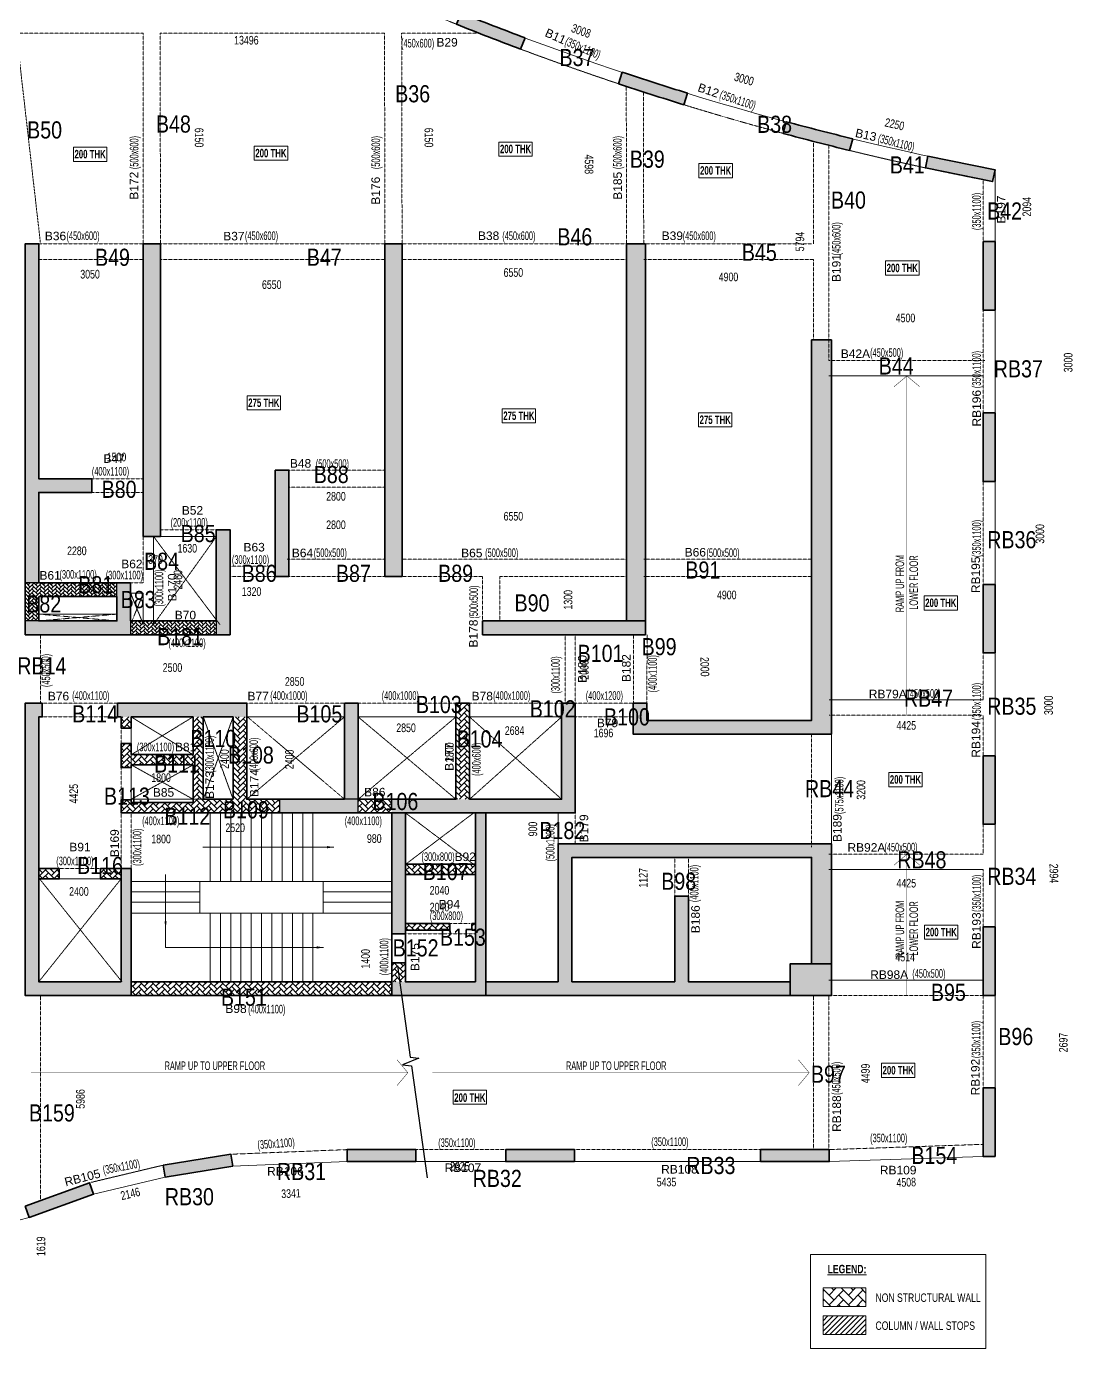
# Model space of a CAD drawing. Header units: millimetres. Extents: x -45 to 72125, y 621 to 63734.
# Drawn here: x 41604 to 72125, y 4442 to 43017 of the extents above; entities that cross this region are included whole.
import ezdxf
from ezdxf.enums import TextEntityAlignment as Align

# ---------------------------------------------------------------- set-up
doc = ezdxf.new("R2010")
doc.units = ezdxf.units.MM
doc.linetypes.add('HIDDEN', pattern=[0.375, 0.25, -0.125])
for name, color, linetype, lineweight in [('A-ANNO-DIMS', 8, 'Continuous', 15), ('A-DETL-MISC', 35, 'Continuous', 15), ('A-FLOR-IDEN', 11, 'Continuous', 9), ('A-HIDD-ABVE', 8, 'HIDDEN', 20), ('G-ANNO-TEXT', 231, 'Continuous', 9), ('S-BEAM', 7, 'Continuous', 18), ('S-BEAM-IDEN', 2, 'Continuous', 9), ('S-COL HATCH', 9, 'Continuous', 0), ('S-COLS', 5, 'Continuous', 35)]:
    doc.layers.add(name, color=color, linetype=linetype, lineweight=lineweight)
for name, color, linetype in [('Abhinav working', 6, 'Continuous'), ('Beam Nos', 7, 'Continuous'), ('changes', 7, 'Continuous'), ('SUNK SLAB', 8, 'Continuous')]:
    doc.layers.add(name, color=color, linetype=linetype)
doc.styles.add('Dim.s & Anno.(Misc.)', font='ARIALN.TTF')
doc.styles.add('SC-BBS1', font='SansSerif')
doc.styles.add('SOBHA', font='swisscl.ttf')
doc.styles.add('Swis721 LtCn BT', font='swisscl.ttf', dxfattribs={"width": 0.9, "height": 233.355162})
doc.styles.add('Swis721 LtCn BT_2', font='swisscl.ttf', dxfattribs={"height": 244.992296})
doc.styles.add('Swis721 LtCn BT_B', font='', dxfattribs={"width": 0.9, "height": 246.918336})
doc.styles.get('Swis721 LtCn BT_B').set_extended_font_data('Swis721 LtCn BT', bold=True)
doc.dimstyles.new('A-GFC-100', dxfattribs={"dimscale": 100, "dimtxt": 1.75, "dimasz": 1.5, "dimexe": 1.5, "dimexo": 0, "dimgap": 1, "dimtad": 1, "dimdsep": 46, "dimtxsty": 'Dim.s & Anno.(Misc.)', "dimblk": 'ARCHTICK', "dimcen": 0, "dimdle": 1.5, "dimclrd": 256, "dimclre": 8, "dimclrt": 6, "dimazin": 2, "dimtfac": 1, "dimtix": 1, "dimtmove": 2, "dimatfit": 3, "dimfxl": 1, "dimtolj": 1, "dimlwd": -1, "dimlwe": 9, "dimarcsym": 0})
pattern_1 = [(45, (-31794446.85, 20735559.75), (0, 169.7056275), [360, -120]), (135, (-31794362, 20735644.6), (1e-14, 169.7056275), [360, -120])]

# ---------------------------------------------------------------- blocks, each defined once
blk = doc.blocks.new('*U10')
blk.add_lwpolyline([(-28.23, 0), (-1.25, 0), (-0.62, 2.5), (0.62, -2.5), (1.25, 0), (34.3, 0)])
blk = doc.blocks.new('_ARCHTICK')
at = {"color": 0, "linetype": 'ByBlock', "const_width": 0.15}
blk.add_lwpolyline([(-0.5, -0.5), (0.5, 0.5)], dxfattribs=at)
blk = doc.blocks.new('A$Cb7cd9481')
at = {"layer": 'S-COL HATCH', "transparency": 33554687}
h = blk.add_hatch(color=256, dxfattribs=at)
h.dxf.hatch_style = 1
h.paths.add_polyline_path([(36311, 21885), (36443, 22213, -0.006015), (34578, 22935), (34446, 22609, 0.00603)])
h = blk.add_hatch(color=256, dxfattribs=at)
h.dxf.hatch_style = 1
h.paths.add_polyline_path([(41071, 20263), (41183, 20599, -0.006015), (39279, 21210), (39167, 20874, 0.00603)])
h = blk.add_hatch(color=256, dxfattribs=at)
h.dxf.hatch_style = 1
h.paths.add_polyline_path([(45907, 18929), (46003, 19269, -0.006016), (44065, 19767), (43970, 19427, 0.006031)])
h = blk.add_hatch(color=256, dxfattribs=at)
h.dxf.hatch_style = 1
h.paths.add_polyline_path([(48195, 18764), (48125, 18421), (50085, 18021), (50155, 18363)])
h = blk.add_hatch(color=256, dxfattribs=at)
h.dxf.hatch_style = 1
h.paths.add_polyline_path([(50155, 16269), (49805, 16269), (49805, 14269), (50155, 14269)])
h = blk.add_hatch(color=256, dxfattribs=at)
h.dxf.hatch_style = 1
h.paths.add_polyline_path([(49805, 9269), (50155, 9269), (50155, 11269), (49805, 11269)])
h = blk.add_hatch(color=256, dxfattribs=at)
h.dxf.hatch_style = 1
h.paths.add_polyline_path([(50155, 6269), (49805, 6269), (49805, 4269), (50155, 4269)])
h = blk.add_hatch(color=256, dxfattribs=at)
h.dxf.hatch_style = 1
h.paths.add_polyline_path([(50155, 1269), (49805, 1269), (49805, -731), (50155, -731)])
h = blk.add_hatch(color=256, dxfattribs=at)
h.dxf.hatch_style = 1
h.paths.add_polyline_path([(49805, -5724), (50155, -5724), (50155, -3724), (49805, -3724)])
h = blk.add_hatch(color=256, dxfattribs=at)
h.dxf.hatch_style = 1
h.paths.add_polyline_path([(49805, -10421), (50155, -10421), (50155, -8421), (49805, -8421)])
h = blk.add_hatch(color=256, dxfattribs=at)
h.dxf.hatch_style = 1
h.paths.add_polyline_path([(25886, -10678), (25942, -11024), (27916, -10706), (27860, -10360)])
h = blk.add_hatch(color=256, dxfattribs=at)
h.dxf.hatch_style = 1
h.paths.add_polyline_path([(31255, -10224), (31255, -10574), (33255, -10574), (33255, -10224)])
h = blk.add_hatch(color=256, dxfattribs=at)
h.dxf.hatch_style = 1
h.paths.add_polyline_path([(35880, -10224), (35880, -10574), (37880, -10574), (37880, -10224)])
h = blk.add_hatch(color=256, dxfattribs=at)
h.dxf.hatch_style = 1
h.paths.add_polyline_path([(43315, -10224), (43315, -10574), (45315, -10574), (45315, -10224)])
h = blk.add_hatch(color=256, dxfattribs=at)
h.dxf.hatch_style = 1
h.paths.add_polyline_path([(23855, -11522), (23735, -11193), (21855, -11874), (21974, -12203)])
at = {"layer": 'S-COLS', "elevation": 0}
for points in [[(36443, 22213, -0.006015), (34578, 22935), (34446, 22609, 0.00603), (36311, 21885), (36443, 22213)], [(39167, 20874, 0.00603), (41071, 20263), (41183, 20599, -0.006015), (39279, 21210), (39167, 20874)], [(46003, 19269, -0.006016), (44065, 19767), (43970, 19427, 0.006031), (45907, 18929), (46003, 19269)]]:
    blk.add_lwpolyline(points, format="xyb", dxfattribs=at)
for points in [[(48195, 18764), (50155, 18363), (50085, 18021), (48125, 18421), (48195, 18764)], [(25886, -10678), (25942, -11024), (27916, -10706), (27860, -10360), (25886, -10678)], [(21855, -11874), (21974, -12203), (23855, -11522), (23735, -11193), (21855, -11874)]]:
    blk.add_lwpolyline(points, dxfattribs=at)
for points in [[(49805, 16269), (50155, 16269), (50155, 14269), (49805, 14269)], [(49805, 11269), (50155, 11269), (50155, 9269), (49805, 9269)], [(49805, 6269), (50155, 6269), (50155, 4269), (49805, 4269)], [(49805, 1269), (50155, 1269), (50155, -731), (49805, -731)], [(49805, -3724), (50155, -3724), (50155, -5724), (49805, -5724)], [(49805, -8421), (50155, -8421), (50155, -10421), (49805, -10421)], [(31255, -10224), (33255, -10224), (33255, -10574), (31255, -10574)], [(35880, -10224), (37880, -10224), (37880, -10574), (35880, -10574)], [(43315, -10224), (45315, -10224), (45315, -10574), (43315, -10574)]]:
    blk.add_lwpolyline(points, close=True, dxfattribs=at)
blk = doc.blocks.new('A$C0921b736')
at = {"layer": 'S-COL HATCH', "transparency": 33554687}
h = blk.add_hatch(color=256, dxfattribs=at)
h.dxf.hatch_style = 1
h.paths.add_polyline_path([(29725, 12785), (30125, 12785), (30125, 15425), (31675, 15425), (31675, 15825), (30125, 15825), (30125, 22675), (29725, 22675)])
h = blk.add_hatch(color=256, dxfattribs=at)
h.dxf.hatch_style = 1
h.paths.add_polyline_path([(33675, 14135), (33175, 14135), (33175, 22675), (33675, 22675)])
h = blk.add_hatch(color=256, dxfattribs=at)
h.dxf.hatch_style = 1
h.paths.add_polyline_path([(40725, 12975), (40225, 12975), (40225, 22675), (40725, 22675)])
h = blk.add_hatch(color=256, dxfattribs=at)
h.dxf.hatch_style = 1
h.paths.add_polyline_path([(43075, 11675), (43075, 11275), (47825, 11275), (47825, 11675)])
h.paths.add_polyline_path([(47825, 22675), (47275, 22675), (47275, 11675), (47825, 11675)])
h = blk.add_hatch(color=256, dxfattribs=at)
h.dxf.hatch_style = 1
h.paths.add_polyline_path([(53250, 8375), (53250, 19875), (52675, 19875), (52675, 8775), (47865, 8775), (47865, 9275), (47465, 9275), (47465, 8375)])
h = blk.add_hatch(color=256, dxfattribs=at)
h.dxf.hatch_style = 1
h.paths.add_polyline_path([(37425, 16075), (37025, 16075), (37025, 12975), (37425, 12975)])
h = blk.add_hatch(color=256, dxfattribs=at)
h.dxf.hatch_style = 1
h.paths.add_polyline_path([(35305, 11675), (35305, 11275), (35705, 11275), (35705, 14335), (35305, 14335)])
h = blk.add_hatch(color=256, dxfattribs=at)
h.dxf.hatch_style = 1
h.paths.add_polyline_path([(32805, 11275), (32805, 11675), (32805, 12785), (32405, 12785), (32405, 12385), (32405, 11675), (30125, 11675), (29725, 11675), (29725, 11275)])
at = {"layer": 'S-COL HATCH'}
h = blk.add_hatch(dxfattribs=at)
h.set_pattern_fill('AR-HBONE', color=256, scale=20)
h.set_pattern_definition([(45, (-31794446.854, 20735559.75), (0, 113.13708499), [240, -80]), (135, (-31794390.286, 20735616.32), (9e-15, 113.13708499), [240, -80])])
h.paths.add_polyline_path([(30125, 12385), (30125, 11692), (30125, 11692), (30125, 11675), (29725, 11675), (29725, 12785), (32405, 12785), (32405, 12485), (32405, 12385)])
h = blk.add_hatch(dxfattribs=at)
h.set_pattern_fill('AR-HBONE', color=256, scale=20)
h.set_pattern_definition([(45, (-31966103.18, 21022167.41), (0, 113.13708499), [240, -80]), (135, (-31966046.61, 21022223.98), (9e-15, 113.13708499), [240, -80])])
h.paths.add_polyline_path([(35305, 11275), (35305, 11675), (32805, 11675), (32805, 11275)])
at = {"layer": 'S-COL HATCH', "transparency": 33554687}
h = blk.add_hatch(color=256, dxfattribs=at)
h.dxf.hatch_style = 1
h.paths.add_polyline_path([(32525, 4450), (32825, 4450), (32825, 1150), (32825, 750), (30125, 750), (29725, 750), (29725, 1150), (29725, 1150), (29725, 9275), (30225, 9275), (30225, 8875), (30125, 8875), (30125, 1150), (30125, 1150), (32525, 1150), (32525, 1150)])
h = blk.add_hatch(color=256, dxfattribs=at)
h.dxf.hatch_style = 1
h.paths.add_polyline_path([(36195, 9275), (32425, 9275), (32425, 8875), (36195, 8875)])
h = blk.add_hatch(color=256, dxfattribs=at)
h.dxf.hatch_style = 1
h.paths.add_polyline_path([(39445, 9275), (39045, 9275), (39045, 6475), (39445, 6475)])
h = blk.add_hatch(color=256, dxfattribs=at)
h.dxf.hatch_style = 1
h.paths.add_polyline_path([(40425, 6075), (40425, 6475), (45379, 6475), (45379, 9275), (45779, 9275), (45779, 6075)])
at = {"layer": 'S-COL HATCH'}
h = blk.add_hatch(dxfattribs=at)
h.set_pattern_fill('AR-HBONE', color=256, scale=30)
h.set_pattern_definition(pattern_1)
h.paths.add_polyline_path([(42695, 6475), (42295, 6475), (42295, 9275), (42695, 9275)])
h = blk.add_hatch(dxfattribs=at)
h.set_pattern_fill('AR-HBONE', color=256, scale=30)
h.set_pattern_definition(pattern_1)
h.paths.add_polyline_path([(34925, 8875), (34625, 8875), (34625, 7775), (32825, 7775), (32825, 8100), (32525, 8100), (32525, 7398), (32825, 7398), (32825, 7475), (34625, 7475), (34625, 6375), (32825, 6375), (32825, 6453), (32525, 6453), (32525, 6075), (37145, 6075), (37145, 6475), (34925, 6475)])
h = blk.add_hatch(dxfattribs=at)
h.set_pattern_fill('AR-HBONE', color=256, scale=30)
h.set_pattern_definition(pattern_1)
h.paths.add_polyline_path([(32825, 8875), (32525, 8875), (32525, 8550), (32825, 8550)])
h = blk.add_hatch(dxfattribs=at)
h.set_pattern_fill('AR-HBONE', color=256, scale=30)
h.set_pattern_definition(pattern_1)
h.paths.add_polyline_path([(36195, 6475), (35795, 6475), (35795, 8875), (36195, 8875)])
at = {"layer": 'S-COL HATCH', "transparency": 33554687}
h = blk.add_hatch(color=256, dxfattribs=at)
h.dxf.hatch_style = 1
h.paths.add_polyline_path([(39445, 6475), (37145, 6475), (37145, 6075), (39445, 6075)])
at = {"layer": 'S-COL HATCH'}
h = blk.add_hatch(dxfattribs=at)
h.set_pattern_fill('AR-HBONE', color=256, scale=30)
h.set_pattern_definition(pattern_1)
h.paths.add_polyline_path([(39445, 6475), (40425, 6475), (40425, 6075), (39445, 6075)])
at = {"layer": 'S-COL HATCH', "transparency": 33554687}
h = blk.add_hatch(color=256, dxfattribs=at)
h.dxf.hatch_style = 1
h.paths.add_polyline_path([(40425, 6075), (40825, 6075), (40825, 6075), (40825, 4575), (40825, 4575), (40825, 4275), (40825, 2550), (40425, 2550)])
h = blk.add_hatch(color=256, dxfattribs=at)
h.dxf.hatch_style = 1
h.paths.add_polyline_path([(42865, 6075), (43165, 6075), (43165, 750), (42865, 750), (40425, 750), (40425, 1150), (42865, 1150), (42865, 2850), (42865, 2850), (42865, 2850)])
h = blk.add_hatch(color=256, dxfattribs=at)
h.dxf.hatch_style = 1
h.paths.add_polyline_path([(52675, 4775), (52675, 1675), (53250, 1675), (53250, 5175), (45279, 5175), (45279, 1150), (43165, 1150), (43165, 750), (52050, 750), (52050, 1150), (49079, 1150), (49079, 3648), (48679, 3648), (48679, 1150), (45679, 1150), (45679, 4775)])
at = {"layer": 'S-COL HATCH'}
h = blk.add_hatch(dxfattribs=at)
h.set_pattern_fill('AR-HBONE', color=256, scale=30)
h.set_pattern_definition([(45, (-31794446.85, 20683630.75), (0, 169.7056275), [360, -120]), (135, (-31794362, 20683715.6), (1e-14, 169.7056275), [360, -120])])
h.paths.add_polyline_path([(32525, 4150), (32525, 4450), (31925, 4450), (31925, 4150)])
h.paths.add_polyline_path([(30725, 4150), (30725, 4450), (30125, 4450), (30125, 4150)])
h = blk.add_hatch(dxfattribs=at)
h.set_pattern_fill('AR-HBONE', color=256, scale=30)
h.set_pattern_definition(pattern_1)
h.paths.add_polyline_path([(40825, 4275), (42865, 4275), (42865, 4575), (40825, 4575)])
h = blk.add_hatch(dxfattribs=at)
h.set_pattern_fill('AR-HBONE', color=256, scale=30)
h.set_pattern_definition(pattern_1)
h.paths.add_polyline_path([(42115, 2850), (42115, 2650), (40825, 2650), (40825, 2850)])
h = blk.add_hatch(dxfattribs=at)
h.set_pattern_fill('AR-HBONE', color=256, scale=30)
h.set_pattern_definition(pattern_1)
h.paths.add_polyline_path([(42765, 2850), (42865, 2850), (42865, 2650), (42765, 2650)])
h = blk.add_hatch(dxfattribs=at)
h.set_pattern_fill('AR-HBONE', color=256, scale=30)
h.set_pattern_definition(pattern_1)
h.paths.add_polyline_path([(40425, 1700), (40825, 1700), (40825, 1150), (40425, 1150)])
at = {"layer": 'S-COL HATCH', "transparency": 33554687}
h = blk.add_hatch(color=256, dxfattribs=at)
h.dxf.hatch_style = 1
h.paths.add_polyline_path([(53250, 1675), (53250, 750), (52050, 750), (52050, 1675)])
at = {"layer": 'S-COL HATCH'}
h = blk.add_hatch(dxfattribs=at)
h.set_pattern_fill('AR-HBONE', color=256, scale=30)
h.set_pattern_definition(pattern_1)
h.paths.add_polyline_path([(40425, 1150), (32825, 1150), (32825, 750), (40425, 750)])
at = {"layer": 'changes'}
for p, q in [((30125, 12785), (29725, 12785)), ((32405, 12385), (32405, 12785)), ((30125, 11675), (29725, 11675)), ((32805, 11675), (32805, 11275)), ((35305, 11675), (35305, 11275))]:
    blk.add_line(p, q, dxfattribs=at)
blk.add_lwpolyline([(39445, 6475), (37145, 6475), (37145, 6075), (39445, 6075)], close=True, dxfattribs=at)
at = {"layer": 'S-COLS'}
for p, q in [((32525, 4450), (32525, 1150)), ((32825, 4450), (32825, 1150)), ((40825, 2550), (40425, 2550)), ((40825, 1700), (40425, 1700)), ((32825, 1150), (32825, 750))]:
    blk.add_line(p, q, dxfattribs=at)
for points in [[(29725, 11275), (29725, 22675), (30125, 22675), (30125, 15825), (31675, 15825), (31675, 15425), (30125, 15425), (30125, 12785), (32805, 12785), (32805, 11675), (35305, 11675), (35305, 14335), (35705, 14335), (35705, 11275), (29725, 11275)], [(47825, 11675), (47825, 22675), (47275, 22675), (47275, 11675), (47825, 11675)], [(29725, 1150), (29725, 9275), (30225, 9275), (30225, 8875), (30125, 8875), (30125, 1150), (32525, 1150)], [(36195, 9275), (32425, 9275), (32425, 8875), (32525, 8875), (32525, 8550), (32825, 8550), (32825, 8875), (33725, 8875), (34625, 8875), (34625, 7775), (32825, 7775), (32825, 8100), (32525, 8100), (32525, 7398), (32825, 7398), (32825, 7475), (34625, 7475), (34625, 6375), (33725, 6375), (32825, 6375), (32825, 6453), (32525, 6453), (32525, 6075), (34625, 6075), (34625, 6075), (45779, 6075), (45779, 9275), (45379, 9275), (45379, 6475), (42695, 6475), (42695, 9275)], [(39045, 9275), (39045, 6475), (36195, 6475), (36195, 9275)], [(39445, 9275), (39045, 9275)], [(42295, 9275), (42295, 6475), (39445, 6475), (39445, 9275)], [(42695, 9275), (42295, 9275)], [(40825, 750), (40425, 750), (40425, 6075)], [(40825, 6075), (40825, 1150)], [(43165, 6075), (43165, 750), (42865, 750)], [(42865, 1150), (42865, 6075)], [(43165, 1150), (45279, 1150), (45279, 5175), (53250, 5175)], [(53250, 5175), (53250, 1675), (52675, 1675), (52675, 4775), (45679, 4775), (45679, 1150), (48679, 1150), (48679, 3648), (49079, 3648), (49079, 1150), (52050, 1150), (52050, 750), (43165, 750)], [(30125, 4150), (30725, 4150), (30725, 4450), (30125, 4450)], [(32525, 4150), (31925, 4150), (31925, 4450), (32825, 4450)], [(40825, 2850), (42115, 2850)], [(42115, 2850), (42115, 2650)], [(42765, 2650), (42765, 2850)], [(42765, 2850), (42865, 2850)], [(42115, 2650), (40825, 2650)], [(42865, 2650), (42765, 2650)], [(30125, 750), (30125, 750), (29725, 750), (29725, 1150)], [(32825, 1150), (40425, 1150), (40425, 750), (30125, 750)], [(40825, 1150), (42865, 1150)], [(42865, 750), (40825, 750)]]:
    blk.add_lwpolyline(points, dxfattribs=at)
for points in [[(33675, 14135), (33175, 14135), (33175, 22675), (33675, 22675)], [(53250, 8375), (47465, 8375), (47465, 9275), (47865, 9275), (47865, 8775), (52675, 8775), (52675, 19875), (53250, 19875)], [(30125, 12385), (32405, 12385), (32405, 11675), (30125, 11675)], [(35795, 6475), (34925, 6475), (34925, 8875), (35795, 8875)], [(40825, 4575), (42865, 4575), (42865, 4275), (40825, 4275)]]:
    blk.add_lwpolyline(points, close=True, dxfattribs=at)
at = {"layer": 'S-COLS', "elevation": 0}
for points in [[(40725, 12975), (40225, 12975), (40225, 22675), (40725, 22675)], [(37425, 16075), (37025, 16075), (37025, 12975), (37425, 12975)], [(43075, 11675), (47825, 11675), (47825, 11275), (43075, 11275)], [(53250, 750), (52050, 750), (52050, 1675), (53250, 1675)]]:
    blk.add_lwpolyline(points, close=True, dxfattribs=at)
blk = doc.blocks.new('A$C40398dd4')
at = {"layer": 'A-ANNO-DIMS', "ltscale": 500, "elevation": 0}
blk.add_lwpolyline([(5810, 1000), (6600, 1000), (6600, 1565)], dxfattribs=at)
at = {"layer": 'A-DETL-MISC'}
for p, q in [((2300, 4925), (2300, 2925)), ((2600, 4925), (2600, 2925)), ((2900, 4925), (2900, 2925)), ((3200, 4925), (3200, 2925)), ((3500, 4925), (3500, 2925)), ((3800, 4925), (3800, 2925)), ((4100, 4925), (4100, 2925)), ((4400, 4925), (4400, 2925)), ((4700, 4925), (4700, 2925)), ((5000, 4925), (5000, 2925)), ((5300, 4925), (5300, 2925)), ((2300, 0), (2300, 2000)), ((2600, 0), (2600, 2000)), ((2900, 0), (2900, 2000)), ((3200, 0), (3200, 2000)), ((3500, 0), (3500, 2000)), ((3800, 0), (3800, 2000)), ((4100, 0), (4100, 2000)), ((4400, 0), (4400, 2000)), ((4700, 0), (4700, 2000)), ((5000, 0), (5000, 2000)), ((5300, 0), (5300, 2000))]:
    blk.add_line(p, q, dxfattribs=at)
for points in [[(2000, 2925), (0, 2925)], [(5600, 2925), (7600, 2925)], [(2000, 2625), (0, 2625)], [(2000, 2325), (0, 2325)], [(5600, 2625), (7600, 2625)], [(5600, 2325), (7600, 2325)]]:
    blk.add_lwpolyline(points, dxfattribs=at)
blk.add_lwpolyline([(5600, 2925), (5600, 2000), (2000, 2000), (2000, 2925)], close=True, dxfattribs=at)
at = {"layer": 'A-DETL-MISC', "elevation": 0}
for points in [[(2000, 2000), (0, 2000)], [(5600, 2000), (7600, 2000)]]:
    blk.add_lwpolyline(points, dxfattribs=at)
at = {"layer": 'A-ANNO-DIMS', "ltscale": 500}
for points in [[(1688, 3925), (5510, 3925)], [(6600, 1565), (6600, 3126)], [(1988, 1000), (5810, 1000)]]:
    blk.add_leader(points, dimstyle='A-GFC-100', override={"dimasz": 2, "dimtad": 0, "dimfxl": 0.18, "dimarcsym": 1}, dxfattribs=at)

msp = doc.modelspace()

# ---------------------------------------------------------------- hatches: boundary and pattern name
at = {"layer": 'SUNK SLAB'}
h = msp.add_hatch(dxfattribs=at)
h.set_pattern_fill('AR-HBONE', color=8, scale=50, style=0)
h.set_pattern_definition([(45, (-31293752.08, 20969738.37), (0, 282.8427125), [600, -200]), (135, (-31293610.66, 20969879.8), (2e-14, 282.8427125), [600, -200])])
h.paths.add_polyline_path([(66098.1, 6209.8), (66098.1, 5668.5), (64848.5, 5668.5), (64848.5, 6209.8)], flags=0)
h = msp.add_hatch(dxfattribs=at)
h.set_pattern_fill('ANSI31', color=8, scale=850, style=0)
h.set_pattern_definition([(45, (-31293752.08, 20970406.87), (-75.1300955, 75.1300955), [])])
h.paths.add_polyline_path([(66098.1, 5393.4), (66098.1, 4852.2), (64848.5, 4852.2), (64848.5, 5393.4)], flags=0)

# ---------------------------------------------------------------- linework, layer by layer
at = {"layer": 'A-FLOR-IDEN', "color": 8, "flags": 128}
for points in [[(43950.1, 39491.5), (43950.1, 39079.7), (42972.6, 39079.7), (42972.6, 39491.5)], [(43950.1, 39491.5), (43950.1, 39079.7), (42972.6, 39079.7), (42972.6, 39491.5)], [(49226.1, 39522.5), (49226.1, 39110.7), (48248.6, 39110.7), (48248.6, 39522.5)], [(49226.1, 39522.5), (49226.1, 39110.7), (48248.6, 39110.7), (48248.6, 39522.5)], [(56363.6, 39644), (56363.6, 39232.2), (55386.1, 39232.2), (55386.1, 39644)], [(56363.6, 39644), (56363.6, 39232.2), (55386.1, 39232.2), (55386.1, 39644)], [(62202.6, 39015.5), (62202.6, 38603.7), (61225.1, 38603.7), (61225.1, 39015.5)], [(62202.6, 39015.5), (62202.6, 38603.7), (61225.1, 38603.7), (61225.1, 39015.5)], [(67645.6, 36173), (67645.6, 35761.2), (66668.1, 35761.2), (66668.1, 36173)], [(67645.6, 36173), (67645.6, 35761.2), (66668.1, 35761.2), (66668.1, 36173)], [(49019, 32239.2), (49019, 31827.4), (48041.5, 31827.4), (48041.5, 32239.2)], [(62188.2, 31742.8), (62188.2, 31331), (61210.7, 31331), (61210.7, 31742.8)]]:
    msp.add_lwpolyline(points, close=True, dxfattribs=at)
at = {"layer": 'A-FLOR-IDEN', "color": 8, "elevation": 0, "flags": 128}
for points in [[(56460, 31859.8), (56460, 31448), (55482.5, 31448), (55482.5, 31859.8)], [(68769.7, 26401.4), (68769.7, 25989.6), (67792.2, 25989.6), (67792.2, 26401.4)], [(67739.2, 21246.6), (67739.2, 20834.7), (66761.7, 20834.7), (66761.7, 21246.6)], [(68782.2, 16794.6), (68782.2, 16382.7), (67804.7, 16382.7), (67804.7, 16794.6)], [(67526.4, 12764.1), (67526.4, 12352.3), (66548.9, 12352.3), (66548.9, 12764.1)], [(55029.5, 11982.5), (55029.5, 11570.7), (54052, 11570.7), (54052, 11982.5)]]:
    msp.add_lwpolyline(points, close=True, dxfattribs=at)
at = {"layer": 'A-HIDD-ABVE', "linetype": 'HIDDEN'}
for p, q in [((47143.6, 28130.2), (45313.6, 25570.2)), ((47243.6, 25570.2), (45313.6, 28130.2)), ((45013.6, 26480.2), (44643.6, 25570.2)), ((45013.6, 25570.2), (44643.6, 26480.2)), ((44243.6, 25870.4), (41963.6, 25670.2)), ((44243.6, 25670.2), (41963.6, 25870.4)), ((46463.6, 22870.2), (44663.6, 21770.2)), ((46463.6, 21770.2), (44663.6, 22870.2)), ((47633.6, 22870.2), (46763.6, 20470.2)), ((47633.6, 20470.2), (46763.6, 22870.2)), ((50883.6, 22870.2), (48033.6, 20470.2)), ((50883.6, 20470.2), (48053.6, 22870.2)), ((54133.6, 22870.2), (51283.6, 20470.2)), ((54133.6, 20470.2), (51283.6, 22870.2)), ((57218, 22870.2), (54533.6, 20470.2)), ((57218, 20470.2), (54533.6, 22870.2)), ((46463.6, 20470.2), (44663.6, 21470.2)), ((46463.6, 21470.2), (44663.6, 20470.2)), ((52663.6, 20070.2), (54653.6, 18570.2)), ((52663.6, 18570.2), (54653.6, 20070.2)), ((44363.6, 18145), (41963.6, 15145)), ((41987.7, 18145), (44387.7, 15145))]:
    msp.add_line(p, q, dxfattribs=at)
at = {"layer": 'G-ANNO-TEXT', "color": 7, "elevation": 0}
for points in [[(64479.9, 7182), (69598.6, 7182), (69598.6, 4441.8), (64479.9, 4441.8)], [(66098.1, 6209.8), (66098.1, 5668.5), (64848.5, 5668.5), (64848.5, 6209.8)], [(66098.1, 5393.4), (66098.1, 4852.2), (64848.5, 4852.2), (64848.5, 5393.4)]]:
    msp.add_lwpolyline(points, close=True, dxfattribs=at)
at = {"layer": 'S-BEAM', "linetype": 'HIDDEN'}
for p, q in [((42012, 36698.6), (41311.1, 42821.4, 0)), ((45006, 42820.2), (41311.2, 42820.2)), ((45013.6, 36670.2), (45006, 42820.2)), ((45506.2, 42820.2), (52051.3, 42820.2)), ((45513.6, 36670.2), (45506.2, 42820.2)), ((52063.6, 36670.2, 0), (52051.3, 42820.2, 0)), ((52551.3, 42820.2), (54807.5, 42820.2)), ((52563.6, 36670.2, 0), (52551.3, 42820.2, 0)), ((59113.6, 36670.2), (59104.4, 41268.6)), ((59613.6, 36670.2), (59604.7, 41104.7)), ((64563.7, 36670.2), (64563.7, 39663.7)), ((65013.7, 33270.2), (65013.7, 39549)), ((45013.6, 36670.2), (41963.6, 36670.2)), ((45513.7, 36670.2), (52063.6, 36670.2, 0)), ((59113.6, 36670.2), (52563.6, 36670.2, 0)), ((64513.6, 36670.2), (59613.6, 36670.2)), ((45013.6, 36220.2), (41963.6, 36220.2)), ((45513.7, 36220.2), (52063.6, 36220.2)), ((59113.6, 36220.2), (52563.6, 36220.2)), ((64563.7, 36220.2), (59613.6, 36220.2)), ((64563.7, 33870.2), (64563.7, 36220.2)), ((69568, 33270.2), (65013.7, 33270.2)), ((43513.6, 29820.2), (45013.6, 29820.2)), ((49263.6, 30070.2, 0), (52063.6, 30070.2, 0)), ((43513.6, 29420.2), (45013.6, 29420.2)), ((49263.6, 29570.2, 0), (52063.6, 29570.2, 0)), ((47143.6, 28330.2), (45513.6, 28330.2)), ((45013.6, 28130.2), (45013.6, 26780.2)), ((52063.6, 27470.2, 0), (49213.6, 27470.2, 0)), ((59113.6, 27470.2), (52563.6, 27470.2)), ((59613.6, 27470.2), (64513.6, 27470.2)), ((48863.6, 27270.2), (47543.6, 27270.2)), ((45013.6, 26780.2), (44643.6, 26780.2)), ((48863.6, 26970.2), (47543.6, 26970.2)), ((54913.6, 26970.2), (49263.6, 26970.2)), ((54913.6, 25670.2, 0), (54913.6, 26970.2, 0)), ((59113.6, 26970.2), (55413.6, 26970.2)), ((55413.6, 25670.2, 0), (55413.6, 26970.2, 0)), ((59613.6, 26970.2), (64513.6, 26970.2)), ((42013.6, 25270.2), (42013.6, 23270.2)), ((57318, 23270.2), (57318, 25270.2, 0)), ((57618, 23270.2), (57618, 25270.2, 0)), ((59313.6, 25270.2), (59313.6, 23270.2)), ((59713.6, 25270.2, 0), (59703.6, 23270.2)), ((44263.6, 23270.2), (42063.6, 23270.2)), ((50883.6, 23270.2), (48033.6, 23270.2)), ((54133.6, 23270.2), (51283.6, 23270.2)), ((57218, 23270.2), (54533.6, 23270.2)), ((59313.6, 23270.2), (57618, 23270.2)), ((44263.6, 22870.2), (42063.6, 22870.2)), ((44363.6, 20447.7), (44363.6, 22870.2)), ((59313.6, 22870.2), (57618, 22870.2)), ((65028, 22920.2), (69514, 22920.2)), ((64513.6, 19070.2), (64513.6, 22370.2)), ((44363.6, 18445), (44363.6, 20070.2)), ((44663.6, 18445), (44663.6, 20070.2)), ((57618, 20070.2), (57618, 19170.2)), ((60517.9, 17642.8), (60517.9, 18770.2)), ((60918, 17642.8), (60918, 18770.2)), ((65013.6, 18870.2), (69514, 18870.2)), ((43763.6, 18445), (42563.6, 18445)), ((54553.6, 16845), (53903.6, 16845)), ((54703.6, 16545), (52663.6, 16545)), ((42013.6, 14745), (42013.6, 8758.9)), ((64563.6, 14745), (64563.6, 10250.7)), ((65013.6, 14745), (69528, 14745)), ((65013.6, 14745), (65013.6, 10264)), ((47590.6, 10112.2, 0), (50957, 10246, 0)), ((52964, 10246.2, 0), (55589, 10246.2, 0)), ((63024, 10246.2, 0), (57589, 10246.2, 0)), ((65012, 10246), (69502.1, 10399.2, 0)), ((43482.5, 9288.4, 0), (45569.6, 9786.9, 0)), ((42013.6, 8386.7), (42013.6, 8382.1))]:
    msp.add_line(p, q, dxfattribs=at)
at = {"layer": 'S-BEAM'}
for p, q in [((69528, 32820.2), (65013.6, 32820.2)), ((45313.6, 28130.2), (45313.6, 25570.2)), ((47143.6, 28130.2), (45513.6, 28130.2)), ((45013.6, 26480.2), (44643.6, 26480.2)), ((45013.6, 26480.2), (45013.6, 25570.2)), ((65028, 23370.2), (69514, 23370.2)), ((44663.6, 20447.7), (44663.6, 22870.2)), ((50883.6, 22870.2), (48033.6, 22870.2)), ((54133.6, 22870.2), (51283.6, 22870.2)), ((57218, 22870.2), (54533.6, 22870.2)), ((65088.6, 19070.2), (65088.6, 22370.2)), ((46763.6, 20470.2), (44663.6, 20470.2)), ((57118, 20070.2), (57118, 19170.2)), ((43763.6, 18145), (42563.6, 18145)), ((65013.6, 18420.2), (69514, 18420.2)), ((65013.6, 15195), (69528, 15195)), ((65024, 9896.2), (69514, 10049.4, 0)), ((47604.5, 9762.5, 0), (50970.9, 9896.3, 0)), ((52964, 9896.2, 0), (55589, 9896.2, 0)), ((63024, 9896.2, 0), (57589, 9896.2, 0)), ((43563.8, 8948, 0), (45650.9, 9446.4, 0)), ((35455.9, 6647.9, 0), (41683.2, 8267, 0))]:
    msp.add_line(p, q, dxfattribs=at)
at = {"layer": 'S-BEAM', "ltscale": 250000, "elevation": 0}
msp.add_lwpolyline([(69864, 38833.6, -0.1044195), (37747, 52298.6, 0.059137), (29623.8, 57621.4, 0.059137)], format="xyb", dxfattribs=at)
at = {"layer": 'S-BEAM', "linetype": 'HIDDEN', "elevation": 0}
for points in [[(59104.4, 41268.6, -0.0207042), (52549.4, 43742.9, -0.0207042)], [(64563.7, 39663.7, -0.0152572), (59604.7, 41104.7, -0.0152572)], [(69528, 38541.9, -0.0136644), (65013.7, 39549, -0.0136644)]]:
    msp.add_lwpolyline(points, format="xyb", dxfattribs=at)
at = {"layer": 'S-BEAM', "elevation": 0}
for points in [[(69864, 10049.3), (69864, 38833.6)], [(65028, 32820.2), (69528, 32820.2)]]:
    msp.add_lwpolyline(points, dxfattribs=at)
at = {"layer": 'S-BEAM', "linetype": 'HIDDEN', "elevation": 0}
for points in [[(69514, 23370.2), (69514, 38541.9)], [(69514, 18870.2), (69514, 22920.2)], [(69514, 10049.3), (69514, 18420.2)]]:
    msp.add_lwpolyline(points, dxfattribs=at)
at = {"layer": 'S-BEAM', "const_width": 12.5, "elevation": 0}
for points in [[(67667.4, 32503.8), (67292.4, 32820.2), (66917.4, 32503.8)], [(52416.4, 12115.7), (52732.8, 12490.7), (52416.4, 12865.7)], [(64126.1, 12115.7), (64442.4, 12490.7), (64126.1, 12865.7)], [(41739, 12495), (52731.5, 12495)], [(53448.6, 12495), (64441.1, 12495)]]:
    msp.add_lwpolyline(points, dxfattribs=at)
at = {"layer": 'S-BEAM', "const_width": 12.5}
for points in [[(67292.4, 32820.2), (67292.4, 22920.2)], [(67667.4, 18546.7), (67292.4, 18863), (66917.4, 18546.7)], [(67292.4, 18870.2), (67292.4, 14745)]]:
    msp.add_lwpolyline(points, dxfattribs=at)
at = {"layer": 'S-BEAM', "elevation": 0}
msp.add_lwpolyline([(41963.6, 25670.2), (44243.6, 25670.2), (44243.6, 25870.4), (41963.6, 25870.4)], close=True, dxfattribs=at)
at = {"layer": 'S-BEAM', "color": 6, "ltscale": 250000}
msp.add_arc((85691.8, 121622, 0), 84287.8, 235.331836, 259.176604, dxfattribs=at)

# ---------------------------------------------------------------- block references
at = {"xscale": 100, "yscale": 100, "zscale": 100, "rotation": 277.960533334072}
msp.add_blockref('*U10', (52816.9, 12815.9, 0), dxfattribs=at)
at = {"layer": 'changes'}
msp.add_blockref('A$C0921b736', (11838.6, 13995), dxfattribs=at)
at = {"layer": 'S-BEAM'}
msp.add_blockref('A$Cb7cd9481', (19709.3, 20470.2), dxfattribs=at)
at = {"layer": 'S-BEAM-IDEN', "xscale": -1}
msp.add_blockref('A$C40398dd4', (52263.6, 15145), dxfattribs=at)

# ---------------------------------------------------------------- texts
at = {"layer": 'A-FLOR-IDEN', "color": 1, "char_height": 246.92, "width": 1155, "attachment_point": 2, "line_spacing_factor": 0.964267, "style": 'Swis721 LtCn BT_B'}
for s, insert in [('200 THK', (43461.3, 39413.5)), ('200 THK', (43461.3, 39413.5)), ('200 THK', (48737.3, 39444.5)), ('200 THK', (48737.3, 39444.5)), ('200 THK', (55874.8, 39566)), ('200 THK', (55874.8, 39566)), ('200 THK', (61713.8, 38937.5)), ('200 THK', (61713.8, 38937.5)), ('200 THK', (67156.8, 36095)), ('200 THK', (67156.8, 36095)), ('275 THK', (48530.3, 32161.2)), ('275 THK', (55971.3, 31781.8, 0)), ('275 THK', (61699.5, 31664.8)), ('200 THK', (68280.9, 26323.4)), ('200 THK', (67250.4, 21168.5)), ('200 THK', (68293.4, 16716.5)), ('200 THK', (67037.7, 12686.1)), ('200 THK', (54540.8, 11886.4))]:
    msp.add_mtext(s, dxfattribs=dict(at, insert=insert))
at = {"layer": 'Abhinav working', "color": 2, "style": 'SOBHA'}
for s, rotation, p in [('3008', 340.57912, (57478.5, 42864.4)), ('13496', 359.99503, (47664.4, 42490.1)), ('3000', 343.97252, (62233.3, 41440)), ('2250', 347.09518, (66627.9, 40104.7)), ('6150', 270.06916, (46517.5, 40059.6)), ('6150', 270.11547, (53219.7, 40059.8)), ('4598', 270.11535, (57892.4, 39278.9)), ('2094', 90, (70916.2, 37471.6)), ('5794', 89.50474, (64292.3, 36454.2)), ('3050', 0.00014, (43175.1, 35663.3)), ('3000', 90, (72121.9, 32925.9)), ('3000', 90, (71297.2, 27925.9)), ('2460', 90, (46150.1, 26586.4)), ('1300', 90, (57531.7, 26003.6)), ('2000', 90, (58005.4, 23956.4)), ('2000', 271.14574, (61265.5, 24615.7)), ('3000', 90, (71549.2, 22925.9)), ('1696', 0.71537, (58156.5, 22273)), ('2800', 90, (54069.5, 21556.4)), ('2400', 90, (47509, 21356.4)), ('2400', 89.52255, (49398.7, 21345.1)), ('4425', 90, (43105.5, 20345.8)), ('3200', 90, (66077.2, 20456.6)), ('900', 90, (56503.2, 19385.3)), ('980', 360, (51538.7, 19196.7)), ('2994', 271.03442, (71451.6, 18587)), ('1127', 90, (59724, 17891.1)), ('2400', 0.0002, (42849.8, 17652.9)), ('1400', 90, (51622.2, 15528.5)), ('2697', 90, (71979.5, 13085.1)), ('4499', 89.98045, (66208.6, 12183)), ('5986', 90, (43303.2, 11438.3)), ('4508', 1.94767, (66992.2, 9158.5)), ('2146', 13.4316, (44386.5, 8771)), ('3341', 2.25681, (49042.7, 8830.7)), ('1619', 90, (42151.2, 7140.9))]:
    msp.add_text(s, height=250, rotation=rotation, dxfattribs=at).set_placement(p)
at = {"layer": 'Abhinav working', "color": 2}
for s, height, style, p in [('B37', 500, 'Dim.s & Anno.(Misc.)', (57156.7, 41859.5)), ('B36', 500, 'Dim.s & Anno.(Misc.)', (52362.3, 40802.6)), ('B50', 500, 'Dim.s & Anno.(Misc.)', (41624.1, 39747.4, 0)), ('B48', 500, 'Dim.s & Anno.(Misc.)', (45382.2, 39918.9)), ('B38', 500, 'Dim.s & Anno.(Misc.)', (62922.4, 39911.4, 0)), ('B39', 500, 'Dim.s & Anno.(Misc.)', (59208.4, 38894.2)), ('B41', 500, 'Dim.s & Anno.(Misc.)', (66794.3, 38727.1)), ('B40', 500, 'Dim.s & Anno.(Misc.)', (65077.6, 37700.5)), ('B42', 500, 'Dim.s & Anno.(Misc.)', (69631.5, 37382.5)), ('B46', 500, 'Dim.s & Anno.(Misc.)', (57094.5, 36628.3)), ('B45', 500, 'Dim.s & Anno.(Misc.)', (62476.8, 36179.2)), ('B49', 500, 'Dim.s & Anno.(Misc.)', (43604.9, 36032, 0)), ('B47', 500, 'Dim.s & Anno.(Misc.)', (49783.3, 36034.1, 0)), ('6550', 250, 'SOBHA', (55525.4, 35713.1)), ('6550', 250, 'SOBHA', (48475.4, 35359.1)), ('4900', 250, 'SOBHA', (61801.6, 35583.6)), ('4500', 250, 'SOBHA', (66965.9, 34386.8)), ('B44', 500, 'Dim.s & Anno.(Misc.)', (66470.2, 32860.2)), ('RB37', 500, 'Dim.s & Anno.(Misc.)', (69827.1, 32776.9)), ('1500', 250, 'SOBHA', (43947, 30329.1)), ('B88', 500, 'Dim.s & Anno.(Misc.)', (49987.4, 29694.1)), ('B80', 500, 'Dim.s & Anno.(Misc.)', (43797.9, 29261.5, 0)), ('2800', 250, 'SOBHA', (50349.8, 29181.8)), ('2800', 250, 'SOBHA', (50349.8, 28352.1)), ('6550', 250, 'SOBHA', (55525.4, 28601.4)), ('B85', 500, 'Dim.s & Anno.(Misc.)', (46103.8, 27971.5, 0)), ('RB36', 500, 'Dim.s & Anno.(Misc.)', (69637.5, 27792.2, 0)), ('2280', 250, 'SOBHA', (42789.8, 27592)), ('1630', 250, 'SOBHA', (46012, 27666.8)), ('B84', 500, 'Dim.s & Anno.(Misc.)', (45036.2, 27161.6)), ('370', 250, 'SOBHA', (45156.9, 27339.6)), ('B91', 500, 'Dim.s & Anno.(Misc.)', (60828.9, 26907.6)), ('B86', 500, 'Dim.s & Anno.(Misc.)', (47883.6, 26811.5, 0)), ('B87', 500, 'Dim.s & Anno.(Misc.)', (50633.1, 26811.5, 0)), ('B89', 500, 'Dim.s & Anno.(Misc.)', (53616.4, 26811.5, 0)), ('B81', 500, 'Dim.s & Anno.(Misc.)', (43116.9, 26478.7)), ('1320', 250, 'SOBHA', (47887, 26403.7)), ('B82', 500, 'Dim.s & Anno.(Misc.)', (41598.8, 25917.7)), ('B83', 500, 'Dim.s & Anno.(Misc.)', (44352.1, 26046.8)), ('B90', 500, 'Dim.s & Anno.(Misc.)', (55845.1, 25947)), ('4900', 250, 'SOBHA', (61751.5, 26304.8)), ('B181', 500, 'Dim.s & Anno.(Misc.)', (45418.3, 24964)), ('B99', 500, 'Dim.s & Anno.(Misc.)', (59553, 24670.8)), ('B101', 500, 'Dim.s & Anno.(Misc.)', (57686, 24475.1)), ('RB14', 500, 'Dim.s & Anno.(Misc.)', (41337.1, 24111.5)), ('2500', 250, 'SOBHA', (45579.8, 24186.6)), ('2850', 250, 'SOBHA', (49144.8, 23779.4)), ('RB47', 500, 'Dim.s & Anno.(Misc.)', (67205.4, 23167.2)), ('B114', 500, 'Dim.s & Anno.(Misc.)', (42938.8, 22711.5, 0)), ('B105', 500, 'Dim.s & Anno.(Misc.)', (49480.6, 22711.5, 0)), ('B103', 500, 'Dim.s & Anno.(Misc.)', (52966.4, 22983.7)), ('B102', 500, 'Dim.s & Anno.(Misc.)', (56289.1, 22857.5)), ('RB35', 500, 'Dim.s & Anno.(Misc.)', (69637.5, 22934, 0)), ('B100', 500, 'Dim.s & Anno.(Misc.)', (58456.3, 22622.7)), ('B110', 500, 'Dim.s & Anno.(Misc.)', (46386.5, 21992.3)), ('2850', 250, 'SOBHA', (52394.8, 22428.5)), ('B104', 500, 'Dim.s & Anno.(Misc.)', (54154.4, 21979.3)), ('2684', 250, 'SOBHA', (55560.8, 22347.9)), ('4425', 250, 'SOBHA', (66989.6, 22497.7)), ('B108', 500, 'Dim.s & Anno.(Misc.)', (47483.1, 21509.7)), ('B111', 500, 'Dim.s & Anno.(Misc.)', (45329, 21248.8)), ('1800', 250, 'SOBHA', (45247, 20975.4)), ('RB44', 500, 'Dim.s & Anno.(Misc.)', (64318.6, 20529)), ('B113', 500, 'Dim.s & Anno.(Misc.)', (43866.8, 20309.6)), ('B106', 500, 'Dim.s & Anno.(Misc.)', (51700, 20153)), ('B112', 500, 'Dim.s & Anno.(Misc.)', (45629.3, 19722.6)), ('B109', 500, 'Dim.s & Anno.(Misc.)', (47338.8, 19911.5, 0)), ('2520', 250, 'SOBHA', (47409.8, 19512.1)), ('B182', 500, 'Dim.s & Anno.(Misc.)', (56571.2, 19307.7, 0)), ('1800', 250, 'SOBHA', (45247, 19184)), ('RB48', 500, 'Dim.s & Anno.(Misc.)', (67013.3, 18451.7, 0)), ('B116', 500, 'Dim.s & Anno.(Misc.)', (43081.6, 18286.3, 0)), ('B107', 500, 'Dim.s & Anno.(Misc.)', (53167.1, 18111.5, 0)), ('B98', 500, 'Dim.s & Anno.(Misc.)', (60124.9, 17826.5)), ('4425', 250, 'SOBHA', (66989.6, 17895.8)), ('RB34', 500, 'Dim.s & Anno.(Misc.)', (69637.5, 17970.8, 0)), ('2040', 250, 'SOBHA', (53369.8, 17686.9)), ('2040', 250, 'SOBHA', (53369.8, 17197.4)), ('B153', 500, 'Dim.s & Anno.(Misc.)', (53668.2, 16195.5)), ('B152', 500, 'Dim.s & Anno.(Misc.)', (52290.2, 15882.5)), ('4514', 250, 'SOBHA', (66957.6, 15738.5)), ('B95', 500, 'Dim.s & Anno.(Misc.)', (67992.6, 14586.3)), ('B151', 500, 'Dim.s & Anno.(Misc.)', (47279.3, 14443.1)), ('B96', 500, 'Dim.s & Anno.(Misc.)', (69959.5, 13296.3)), ('B97', 500, 'Dim.s & Anno.(Misc.)', (64492.1, 12197)), ('B159', 500, 'Dim.s & Anno.(Misc.)', (41676.7, 11067.3)), ('RB33', 500, 'Dim.s & Anno.(Misc.)', (60856.6, 9532.2)), ('B154', 500, 'Dim.s & Anno.(Misc.)', (67424.9, 9826.7, 0)), ('RB31', 500, 'Dim.s & Anno.(Misc.)', (48914.1, 9356.6)), ('2625', 250, 'SOBHA', (53963, 9636.1)), ('RB32', 500, 'Dim.s & Anno.(Misc.)', (54623.8, 9156.4)), ('5435', 250, 'SOBHA', (59993.2, 9174.9)), ('RB30', 500, 'Dim.s & Anno.(Misc.)', (45641.9, 8622.6))]:
    msp.add_text(s, height=height, dxfattribs=dict(at, style=style)).set_placement(p)
at = {"layer": 'Beam Nos', "color": 3, "style": 'SC-BBS1'}
for s, rotation, p in [('B11', 335.98891, (56961.1, 42546.5)), ('B12', 341.26756, (61437.9, 40961.9)), ('B13', 347.63505, (66053.5, 39656.6, 0)), ('B172', 90, (44939.4, 38370.5)), ('B176', 90, (51992.4, 38224.5, 0)), ('B185', 90, (59051.7, 38367.4)), ('B191', 90, (65433.1, 35967.4, 0)), ('B170', 90, (46056.1, 26649.2)), ('B178', 90, (54843.9, 25303.6)), ('B180', 90, (58021, 24272.2)), ('B182', 90, (59306.4, 24295.4)), ('B177', 90, (54138.9, 21705.6)), ('B173', 90, (47149.9, 20886.8)), ('B174', 90, (48448.4, 20941.5)), ('B179', 90, (58068, 19619.5)), ('B189', 90, (65460.9, 19628.5, 0)), ('B169', 90, (44374.8, 19186.1, 0)), ('B186', 90, (61324.6, 16968.1, 0)), ('B175', 90, (53140.5, 15862.2)), ('RB188', 90, (65442.5, 11296.3, 0))]:
    msp.add_text(s, height=250, rotation=rotation, dxfattribs=at).set_placement(p, align=Align.BOTTOM_CENTER)
for s, p in [('B29', (53877.1, 42354.2)), ('B38', (55089.3, 36710.1)), ('B39', (60449.3, 36710.1)), ('B36', (42451.8, 36702.7)), ('B37', (47656.3, 36698.9)), ('B42A', (65791.1, 33268.1)), ('B47', (44162, 30208.9)), ('B48', (49601, 30067.4)), ('B52', (46447.8, 28697.3)), ('B63', (48247.8, 27623)), ('B64', (49657.7, 27455.3)), ('B65', (54597.9, 27453.8)), ('B66', (61119.8, 27475.6, 0)), ('B62', (44680.5, 27133.8)), ('B61', (42295.1, 26801.3)), ('B70', (46241.8, 25641.9)), ('B76', (42539, 23278.4)), ('B77', (48364, 23278.4)), ('B78', (54903, 23278.4)), ('RB79A', (66734.1, 23338.6)), ('B79', (58557.5, 22495)), ('B81', (46248.1, 21792.1)), ('B85', (45603.5, 20467.1)), ('B86', (51768.1, 20476.6)), ('B91', (43165.8, 18874.7, 0)), ('B92', (54404.4, 18589.6, 0)), ('RB92A', (66111.1, 18862.6)), ('B94', (53943.4, 17205.9, 0)), ('RB98A', (66774.9, 15150.9, 0)), ('B98', (47718.7, 14157.2, 0))]:
    msp.add_text(s, height=250, dxfattribs=at).set_placement(p, align=Align.BOTTOM_CENTER)
at = {"layer": 'Beam Nos', "style": 'SC-BBS1'}
for s, rotation, p in [('B197', 90, (70243.6, 37675.2, 0)), ('RB196', 90, (69525.5, 31878.1, 0)), ('RB195', 90, (69499.9, 27016.6, 0)), ('RB194', 90, (69507, 22215.4, 0)), ('RB193', 90, (69521.4, 16636.8, 0)), ('RB192', 90, (69491.6, 12363.2, 0)), ('RB105', 14.57455, (43288.5, 9233.9, 0))]:
    msp.add_text(s, height=250, rotation=rotation, dxfattribs=at).set_placement(p, align=Align.BOTTOM_CENTER)
for s, p in [('RB106', (49159.6, 9414.2, 0)), ('RB107', (54337.6, 9516.2, 0)), ('RB108', (60656.1, 9474.2, 0)), ('RB109', (67037.6, 9448.2, 0))]:
    msp.add_text(s, height=250, dxfattribs=at).set_placement(p, align=Align.BOTTOM_CENTER)
at = {"layer": 'G-ANNO-TEXT', "color": 7, "char_height": 244.992, "attachment_point": 1, "line_spacing_factor": 0.971848, "style": 'Swis721 LtCn BT_2'}
for s, insert, width in [('\\fSwis721 LtCn BT|b1|i0|c0|p34|;\\LLEGEND:', (64980.3, 6884.5), 1299), ('NON STRUCTURAL WALL', (66376.2, 6049.1), 3845.238), ('COLUMN / WALL STOPS', (66376.2, 5232.7), 3845.238)]:
    msp.add_mtext(s, dxfattribs=dict(at, insert=insert, width=width))
at = {"layer": 'S-BEAM-IDEN', "style": 'Swis721 LtCn BT', "width": 0.8}
for s, rotation, p in [('(450x600)', 360, (52534.4, 42404)), ('(350x1100)', 336.76966, (57291.3, 42485.7)), ('(350x1100)', 341.7169, (61804, 40921.9)), ('(500x600)', 90, (44870.9, 38854.2)), ('(500x600)', 90, (51920.9, 38854.2, 0)), ('(500x600)', 90, (58970.9, 38854.2)), ('(350x1100)', 345.46876, (66426.5, 39643.4)), ('(350x1100)', 90, (69448.8, 37075.7)), ('(450x600)', 90, (65355.9, 36337.3)), ('(350x1100)', 90, (69448.8, 32462.2, 0)), ('(350x1100)', 90, (69448.8, 27534.2)), ('RAMP UP FROM', 90, (67210.8, 25927.7)), ('LOWER FLOOR', 90, (67615.8, 25998.6)), ('(300x1100)', 90, (45595.7, 26089.9, 0)), ('(500x500)', 90, (54775.1, 25738.9)), ('(450x500)', 90, (42295.7, 23743)), ('(300x1100)', 90, (57163.6, 23552.7)), ('(400x1100)', 90, (59995.8, 23588.2)), ('(350x1100)', 90, (69448.8, 22778.2)), ('(300x1100)', 90, (47070.3, 21239)), ('(400x600)', 90, (48360.8, 21301.6, 0)), ('(400x600)', 90, (54858.1, 21150, 0)), ('(575x1100)', 90, (65440.1, 20037.9)), ('(400x1100)', 360, (44980.3, 19713.9)), ('(400x1100)', 360, (50890, 19713.9)), ('(500x1200)', 90, (57009.1, 18655.4)), ('(300x1100)', 90, (44957.2, 18525.3, 0)), ('(300x800)', 360, (53130.8, 18669.6)), ('(400x1100)', 90, (61210.2, 17468.3)), ('(350x1100)', 90, (69448.8, 17180.7)), ('RAMP UP FROM', 90, (67210.8, 15835.7)), ('LOWER FLOOR', 90, (67615.8, 15906.6)), ('(400x1100)', 90, (52163.5, 15333.5)), ('(400x1100)', 360, (48073.9, 14221.2)), ('(350x1100)', 90, (69434.9, 12916.7, 0)), ('(450x500)', 90, (65354.7, 11841.5)), ('(350x1100)', 4.13755, (48355.1, 10262.1, 0)), ('(350x1100)', 10.78837, (43861.5, 9525.4))]:
    msp.add_text(s, height=250, rotation=rotation, dxfattribs=at).set_placement(p)
for s, p in [('(450x600)', (42773.1, 36785.2)), ('(450x600)', (47980.1, 36785.2)), ('(450x600)', (55488.4, 36785.2)), ('(450x600)', (60752.4, 36785.2)), ('(450x500)', (66220, 33377.6)), ('(400x1100)', (43513.7, 29912.3, 0)), ('(500x500)', (50047.5, 30136.9)), ('(200x1100)', (45809.8, 28422.3, 0)), ('(500x500)', (49987.1, 27536.9)), ('(500x500)', (54988.6, 27536.9)), ('(500x500)', (61444.6, 27536.9)), ('(300x1100)', (47599.1, 27336.9)), ('(300x1100)', (42568.9, 26905.4, 0)), ('(300x1100)', (43919.9, 26885.6, 0)), ('(400x1100)', (45748.1, 24908.6, 0)), ('(400x1100)', (42939.2, 23369.6)), ('(400x1000)', (48719.2, 23369.6)), ('(400x1000)', (51969.2, 23369.6)), ('(400x1000)', (55219.2, 23369.6)), ('(400x1200)', (57923.6, 23369.6)), ('(450x500)', (67310, 23429.7, 0)), ('(300x1100)', (44826.9, 21870.3)), ('(450x500)', (66637.5, 18946.8, 0)), ('(300x1100)', (42475.4, 18544.4)), ('(300x800)', (53374.8, 16944.4)), ('(450x500)', (67450.7, 15261)), ('RAMP UP TO UPPER FLOOR', (45636.2, 12568.6)), ('RAMP UP TO UPPER FLOOR', (57345.9, 12568.6)), ('(350x1100)', (53619.2, 10324.7, 0)), ('(350x1100)', (59835.2, 10352.9)), ('(350x1100)', (66220.6, 10461))]:
    msp.add_text(s, height=250, dxfattribs=at).set_placement(p)

doc.saveas('drawing.dxf')
